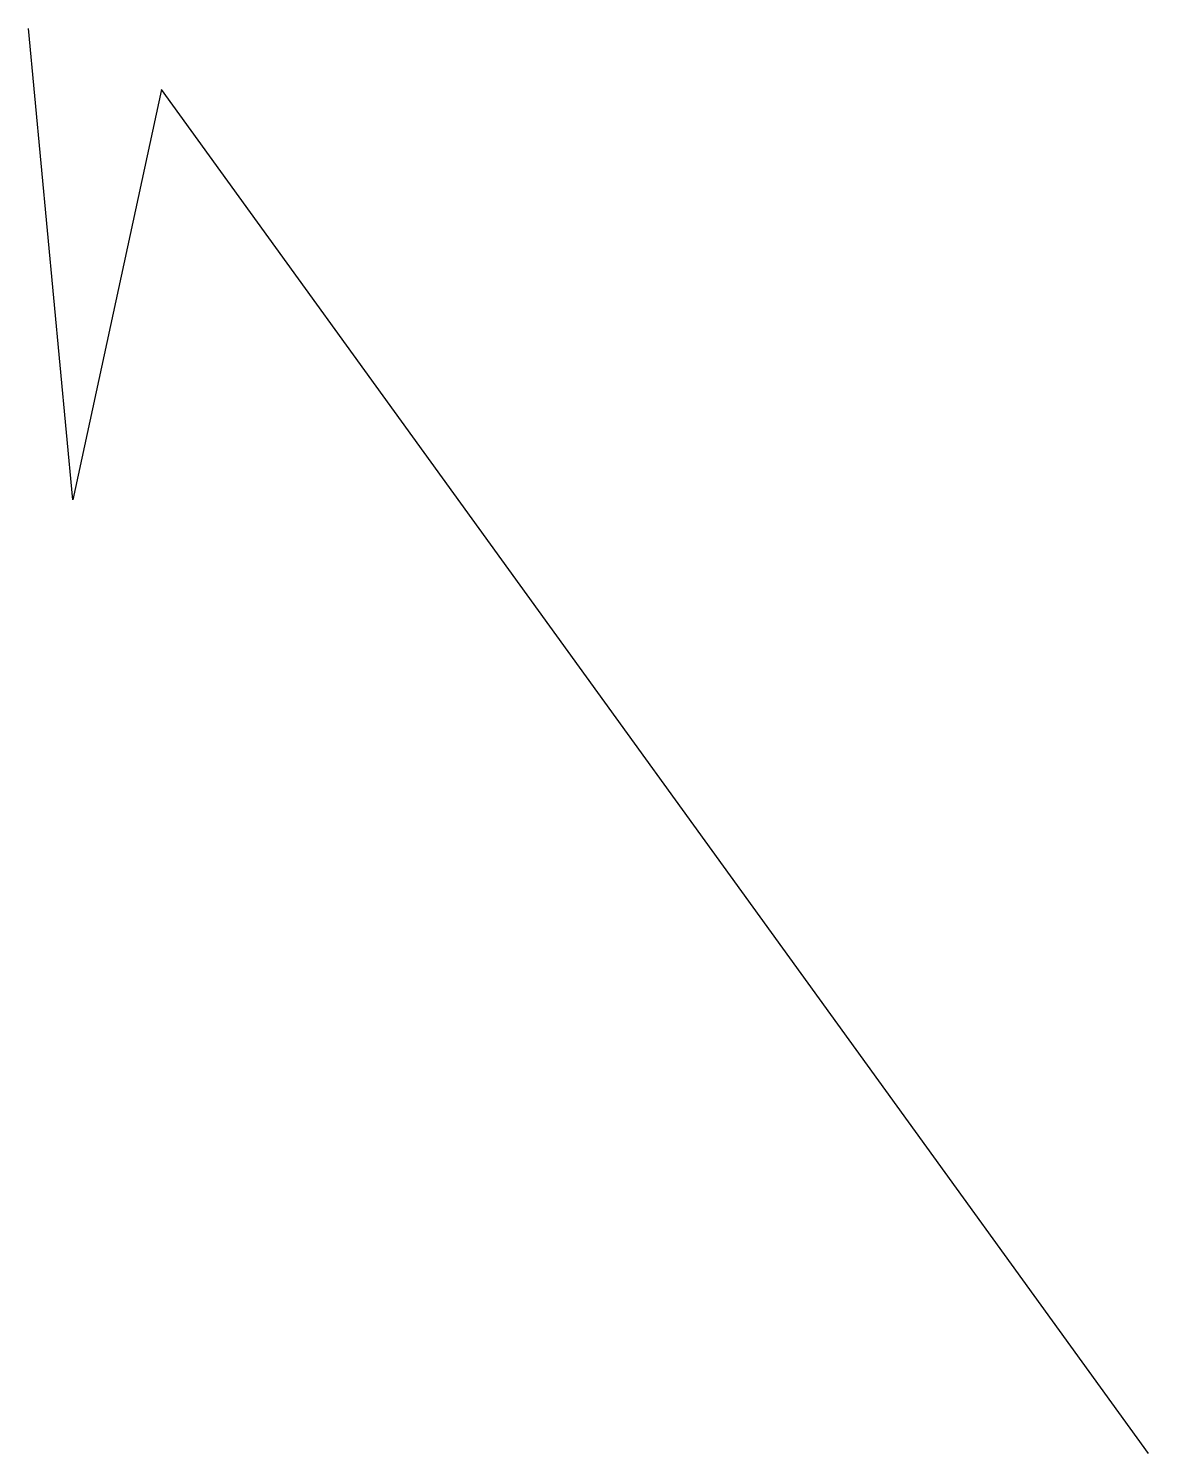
# Model space of a CAD drawing. Units: millimetres at full size, sheet at 1:100. Extents: x -8633 to 3735, y -12796 to 2939.
import ezdxf

# ---------------------------------------------------------------- set-up
doc = ezdxf.new("R2010")
doc.units = ezdxf.units.MM
doc.header["$LTSCALE"] = 100
doc.layers.add('0-0', color=7, linetype='Continuous')

msp = doc.modelspace()

# ---------------------------------------------------------------- linework, layer by layer
at = {"layer": '0-0'}
msp.add_lwpolyline([(3734.7, -12795.9), (-7163.3, 2265.3), (-8142.9, -2265.3), (-8632.7, 2938.8)], dxfattribs=at)

doc.saveas('drawing.dxf')
